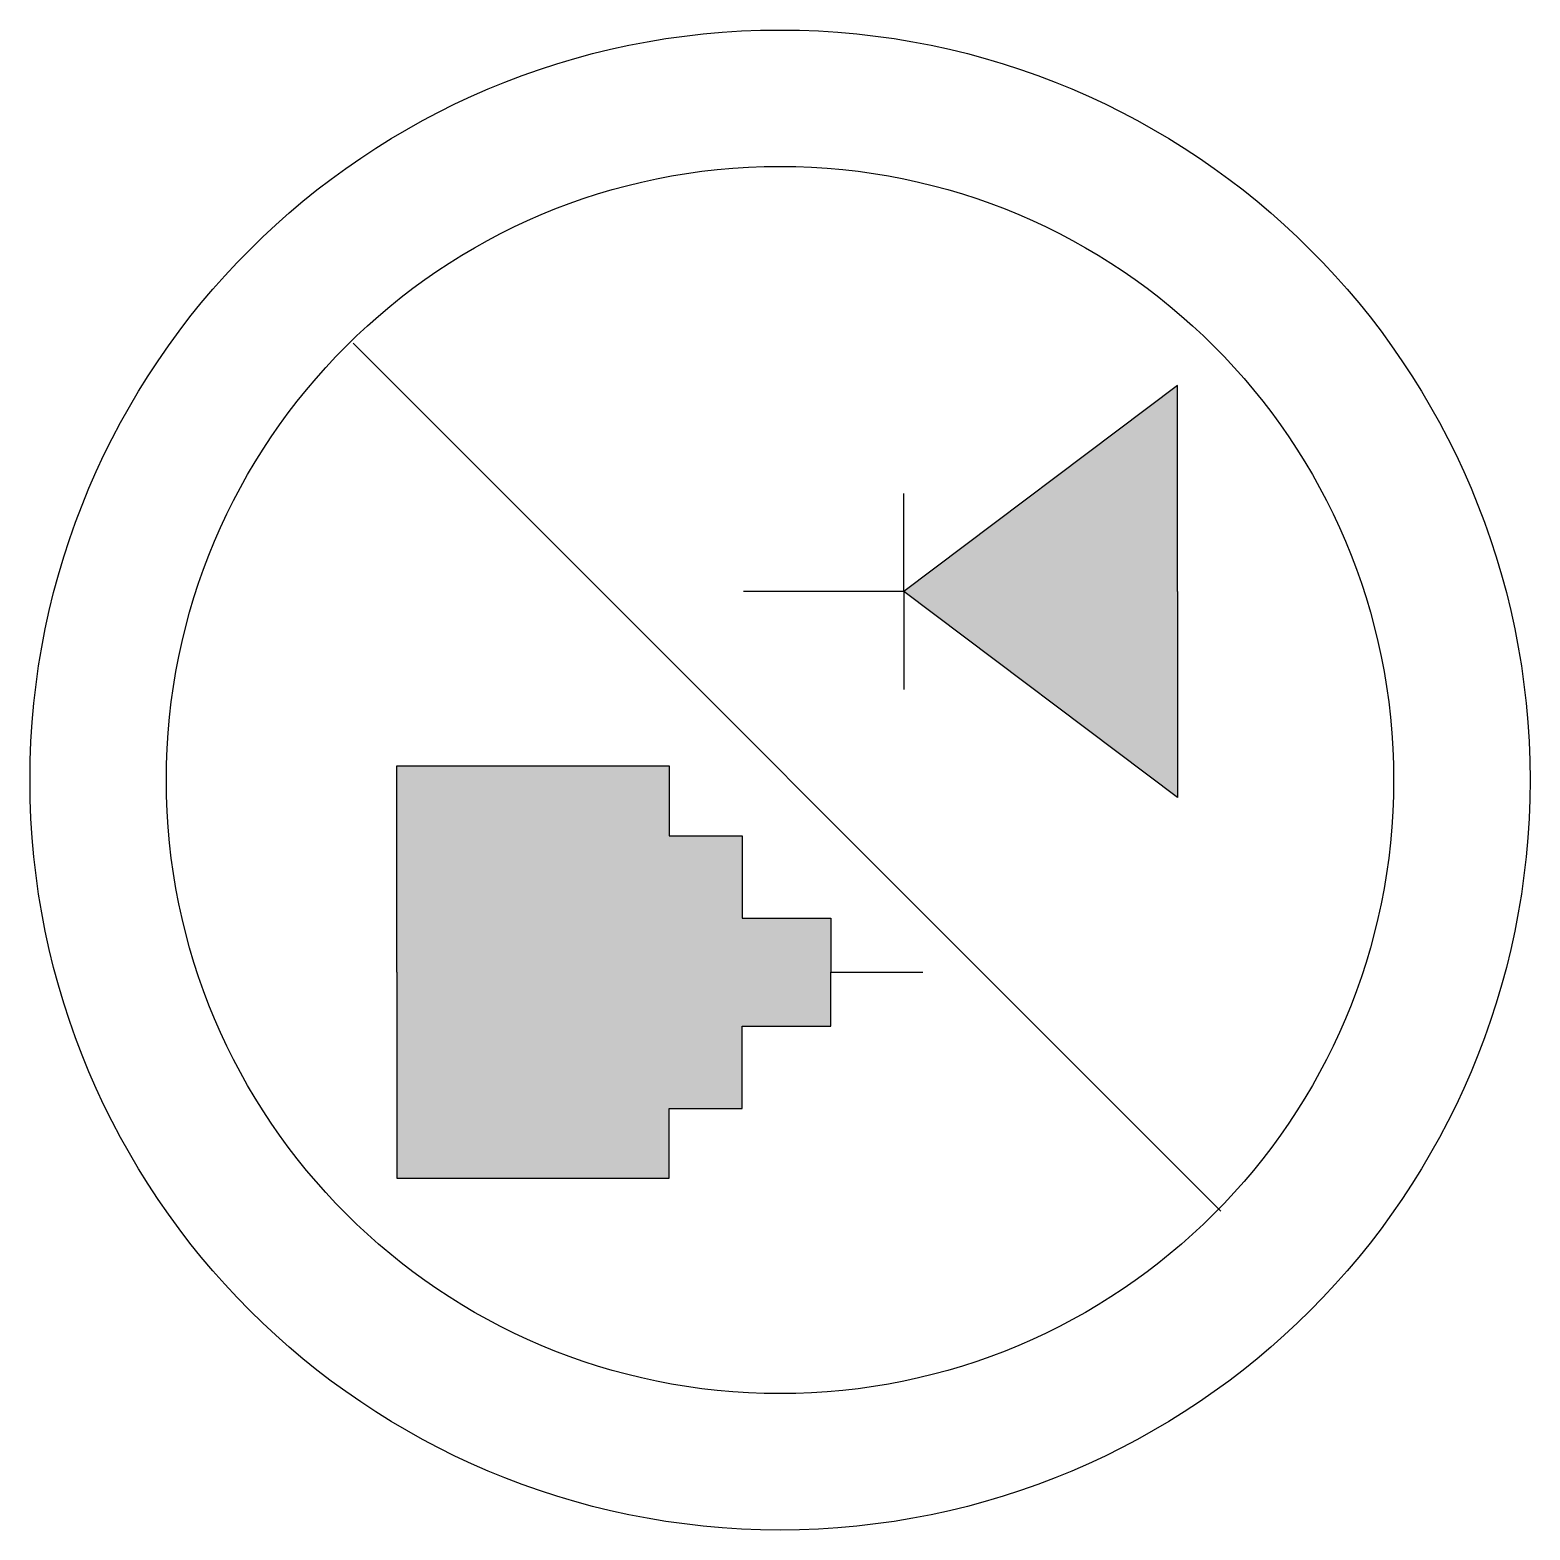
# Model space of a CAD drawing. Header units: millimetres. Extents: x -6080.784 to -6080.454, y -962.351 to -962.021.
import ezdxf

# ---------------------------------------------------------------- set-up
doc = ezdxf.new("R2010")
doc.units = ezdxf.units.MM
doc.layers.add('Tel_Símbolos', color=3, linetype='Continuous')

msp = doc.modelspace()

# ---------------------------------------------------------------- hatches: boundary and pattern name
at = {"layer": 'Tel_Símbolos'}
h = msp.add_hatch(color=1, dxfattribs=at)
h.paths.add_polyline_path([(-6080.7038, -962.22798), (-6080.7038, -962.27333), (-6080.64384, -962.27333), (-6080.64384, -962.25798), (-6080.6278, -962.25798), (-6080.6278, -962.23984), (-6080.60828, -962.23984), (-6080.60828, -962.22798), (-6080.60828, -962.21612), (-6080.6278, -962.21612), (-6080.6278, -962.19798), (-6080.64384, -962.19798), (-6080.64384, -962.18263), (-6080.7038, -962.18263)])
h.paths.add_polyline_path([(-6080.532, -962.0989), (-6080.59225, -962.14425), (-6080.532, -962.1896), (-6080.532, -962.14425)])

# ---------------------------------------------------------------- linework, layer by layer
at = {"layer": 'Tel_Símbolos', "color": 2}
msp.add_line((-6080.52249, -962.28054), (-6080.71341, -962.08962), dxfattribs=at)
at = {"layer": 'Tel_Símbolos'}
for p, q in [((-6080.532, -962.0989), (-6080.59225, -962.14425)), ((-6080.532, -962.14425), (-6080.532, -962.0989)), ((-6080.59225, -962.14425), (-6080.59225, -962.12268)), ((-6080.59225, -962.14425), (-6080.62752, -962.14425)), ((-6080.59225, -962.14425), (-6080.59225, -962.16582)), ((-6080.532, -962.1896), (-6080.59225, -962.14425)), ((-6080.532, -962.14425), (-6080.532, -962.1896)), ((-6080.7038, -962.18263), (-6080.64384, -962.18263)), ((-6080.7038, -962.22798), (-6080.7038, -962.18263)), ((-6080.64384, -962.18263), (-6080.64384, -962.19798)), ((-6080.64384, -962.19798), (-6080.6278, -962.19798)), ((-6080.6278, -962.19798), (-6080.6278, -962.21612)), ((-6080.6278, -962.21612), (-6080.60828, -962.21612)), ((-6080.60828, -962.21612), (-6080.60828, -962.22798)), ((-6080.7038, -962.22798), (-6080.7038, -962.27333)), ((-6080.60828, -962.22798), (-6080.58806, -962.22798)), ((-6080.60828, -962.23984), (-6080.60828, -962.22798)), ((-6080.6278, -962.23984), (-6080.60828, -962.23984)), ((-6080.6278, -962.25798), (-6080.6278, -962.23984)), ((-6080.64384, -962.25798), (-6080.6278, -962.25798)), ((-6080.64384, -962.27333), (-6080.64384, -962.25798)), ((-6080.7038, -962.27333), (-6080.64384, -962.27333))]:
    msp.add_line(p, q, dxfattribs=at)
msp.add_circle((-6080.61948, -962.18572), 0.165, dxfattribs=at)
at = {"layer": 'Tel_Símbolos', "color": 2}
msp.add_circle((-6080.61948, -962.18572), 0.135, dxfattribs=at)

doc.saveas('drawing.dxf')
